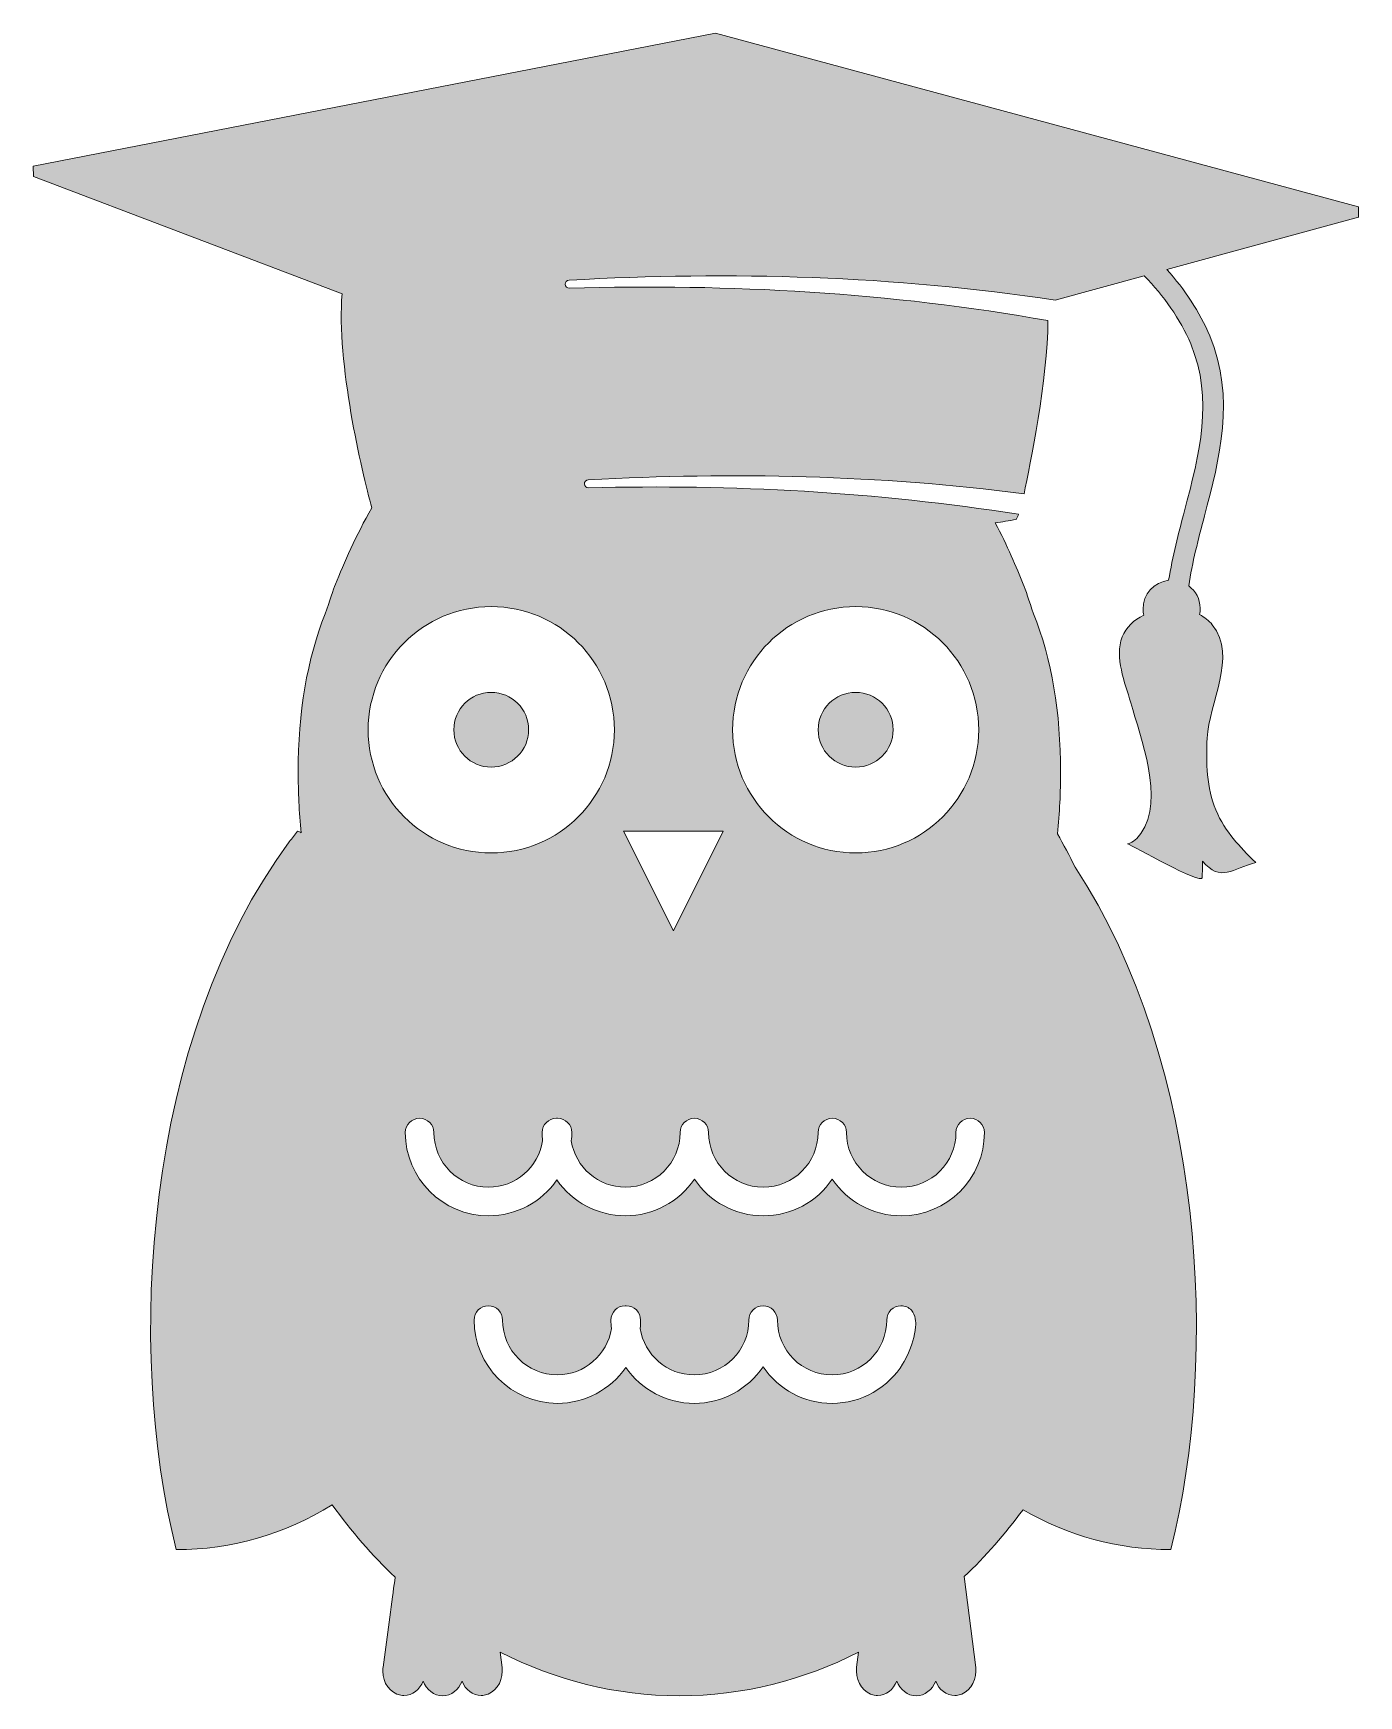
# Model space of a CAD drawing. Header units: inches. Extents: x 0 to 81, y 0 to 102.
import ezdxf

# ---------------------------------------------------------------- set-up
doc = ezdxf.new("R2010")
doc.units = ezdxf.units.IN
doc.header["$MEASUREMENT"] = 0
doc.layers.add('Layer 1', color=7, linetype='Continuous')

msp = doc.modelspace()

# ---------------------------------------------------------------- hatches: boundary and pattern name
at = {"layer": 'Layer 1', "true_color": 0x46bdb3}
h = msp.add_hatch(color=123, dxfattribs=at)
h.dxf.hatch_style = 2
edge = h.paths.add_edge_path()
edge.add_spline(control_points=[(81.01, 90.37), (81.01, 90.37), (81, 90.99), (81, 90.99), (81, 90.99), (80.99, 90.99), (80.99, 90.99), (80.99, 90.99), (81.01, 91), (81.01, 91), (81.01, 91), (41.7, 101.6), (41.7, 101.6), (41.7, 101.6), (0, 93.48), (0, 93.48), (0, 93.48), (0.01, 92.85), (0.01, 92.85), (0.01, 92.85), (18.88, 85.68), (18.88, 85.68), (18.52, 81.5), (20.08, 74.81), (20.69, 72.59), (19.74, 70.93), (18.98, 69.19), (18.48, 67.94), (18.34, 67.59), (18.11, 66.92), (17.85, 66.12), (16.75, 63.39), (16.17, 60.03), (16.2, 56.47), (16.19, 55.25), (16.25, 54), (16.38, 52.74), (16.31, 52.78), (16.23, 52.81), (16.16, 52.84), (15.99, 52.62), (15.82, 52.4), (15.65, 52.18), (6.75, 40.19), (5.64, 21.11), (8.74, 8.94), (12.15, 8.91), (15.41, 9.9), (18.27, 11.67), (19.43, 10.05), (20.72, 8.57), (22.13, 7.24), (22.04, 6.7), (21.95, 6.01), (21.83, 5.11), (21.83, 5.11), (21.38, 1.74), (21.38, 1.74), (21.37, 1.66), (21.36, 1.59), (21.36, 1.51), (21.36, 0.78), (21.82, 0.15), (22.46, 0.04), (22.53, 0.02), (22.6, 0.02), (22.66, 0.02), (23.17, 0.02), (23.63, 0.37), (23.83, 0.9), (24.03, 0.37), (24.49, 0), (25.02, 0), (25.55, 0), (26.01, 0.37), (26.21, 0.89), (26.41, 0.37), (26.87, 0.02), (27.38, 0.02), (27.44, 0.02), (27.51, 0.02), (27.57, 0.04), (28.21, 0.15), (28.67, 0.78), (28.67, 1.51), (28.67, 1.58), (28.67, 1.66), (28.66, 1.73), (28.66, 1.73), (28.66, 1.73), (28.66, 1.73), (28.66, 1.73), (28.54, 2.67), (28.54, 2.67), (31.9, 0.95), (35.61, 0), (39.49, 0), (43.38, 0), (47.09, 0.95), (50.45, 2.67), (50.45, 2.67), (50.33, 1.74), (50.33, 1.74), (50.32, 1.66), (50.32, 1.59), (50.32, 1.51), (50.32, 0.78), (50.77, 0.15), (51.41, 0.04), (51.48, 0.02), (51.55, 0.02), (51.61, 0.02), (52.12, 0.02), (52.58, 0.37), (52.78, 0.9), (52.98, 0.37), (53.44, 0), (53.97, 0), (54.5, 0), (54.96, 0.37), (55.16, 0.89), (55.36, 0.37), (55.82, 0.02), (56.33, 0.02), (56.39, 0.02), (56.46, 0.02), (56.52, 0.04), (57.16, 0.15), (57.62, 0.78), (57.62, 1.51), (57.62, 1.58), (57.62, 1.66), (57.61, 1.73), (57.61, 1.73), (57.61, 1.73), (57.61, 1.73), (57.61, 1.73), (56.91, 7.28), (56.91, 7.28), (58.2, 8.52), (59.4, 9.88), (60.5, 11.37), (63.23, 9.79), (66.31, 8.91), (69.53, 8.94), (72.5, 20.61), (71.6, 38.61), (63.68, 50.64), (63.34, 51.34), (62.98, 52.02), (62.6, 52.68), (62.74, 53.95), (62.8, 55.22), (62.78, 56.47), (62.82, 60.03), (62.24, 63.39), (61.14, 66.12), (60.88, 66.92), (60.65, 67.59), (60.51, 67.94), (60.11, 68.94), (59.53, 70.3), (58.8, 71.68), (59.22, 71.74), (59.64, 71.81), (60.07, 71.88), (60.13, 71.99), (60.18, 72.1), (60.23, 72.2), (51.56, 73.57), (42.74, 74.04), (33.94, 73.82), (33.81, 73.82), (33.7, 73.92), (33.69, 74.06), (33.68, 74.19), (33.79, 74.3), (33.92, 74.31), (42.79, 74.79), (51.71, 74.6), (60.56, 73.46), (60.93, 75.19), (62.01, 80.47), (62.02, 84.04), (52.41, 85.76), (42.58, 86.3), (32.78, 86.02), (32.64, 86.02), (32.51, 86.13), (32.51, 86.26), (32.5, 86.39), (32.62, 86.51), (32.76, 86.51), (42.65, 87.06), (52.62, 86.79), (62.46, 85.29), (62.46, 85.29), (67.91, 86.78), (67.91, 86.78), (69.11, 85.54), (70.11, 84.15), (70.75, 82.61), (72.16, 79.2), (71.29, 75.91), (70.37, 72.42), (70.01, 71.03), (69.63, 69.61), (69.4, 68.17), (68.51, 68.07), (67.82, 67.31), (67.84, 66.4), (67.84, 66.27), (67.85, 66.15), (67.88, 66.04), (67.28, 65.75), (66.79, 65.3), (66.56, 64.71), (66.07, 63.46), (66.74, 61.91), (67.08, 60.69), (67.68, 58.55), (69.19, 54.79), (67.7, 52.7), (67.48, 52.39), (67.28, 52.16), (66.89, 52.06), (67.17, 51.96), (71.43, 49.54), (71.45, 49.99), (71.47, 50.33), (71.45, 50.68), (71.47, 51.01), (72.58, 49.67), (73.31, 50.57), (74.72, 50.92), (73.7, 51.94), (72.89, 52.72), (72.28, 54.14), (71.72, 55.43), (71.69, 57.07), (71.75, 58.52), (71.85, 60.67), (73.63, 63.49), (72.07, 65.45), (71.87, 65.71), (71.6, 65.91), (71.29, 66.07), (71.32, 66.19), (71.33, 66.32), (71.33, 66.46), (71.32, 67.02), (71.05, 67.51), (70.63, 67.82), (70.84, 69.26), (71.22, 70.7), (71.59, 72.1), (72.52, 75.63), (73.49, 79.29), (71.91, 83.1), (71.29, 84.58), (70.39, 85.94), (69.29, 87.16), (69.29, 87.16), (81, 90.36), (81, 90.36), (81, 90.36), (81.01, 90.36), (81.01, 90.36), (81.01, 90.36), (81.01, 90.36), (81.01, 90.36), (81.01, 90.36), (81.02, 90.37), (81.02, 90.37), (81.02, 90.37), (81.01, 90.37), (81.01, 90.37)], knot_values=[0, 0, 0, 0, 1, 1, 1, 2, 2, 2, 3, 3, 3, 4, 4, 4, 5, 5, 5, 6, 6, 6, 7, 7, 7, 8, 8, 8, 9, 9, 9, 10, 10, 10, 11, 11, 11, 12, 12, 12, 13, 13, 13, 14, 14, 14, 15, 15, 15, 16, 16, 16, 17, 17, 17, 18, 18, 18, 19, 19, 19, 20, 20, 20, 21, 21, 21, 22, 22, 22, 23, 23, 23, 24, 24, 24, 25, 25, 25, 26, 26, 26, 27, 27, 27, 28, 28, 28, 29, 29, 29, 30, 30, 30, 31, 31, 31, 32, 32, 32, 33, 33, 33, 34, 34, 34, 35, 35, 35, 36, 36, 36, 37, 37, 37, 38, 38, 38, 39, 39, 39, 40, 40, 40, 41, 41, 41, 42, 42, 42, 43, 43, 43, 44, 44, 44, 45, 45, 45, 46, 46, 46, 47, 47, 47, 48, 48, 48, 49, 49, 49, 50, 50, 50, 51, 51, 51, 52, 52, 52, 53, 53, 53, 54, 54, 54, 55, 55, 55, 56, 56, 56, 57, 57, 57, 58, 58, 58, 59, 59, 59, 60, 60, 60, 61, 61, 61, 62, 62, 62, 63, 63, 63, 64, 64, 64, 65, 65, 65, 66, 66, 66, 67, 67, 67, 68, 68, 68, 69, 69, 69, 70, 70, 70, 71, 71, 71, 72, 72, 72, 73, 73, 73, 74, 74, 74, 75, 75, 75, 76, 76, 76, 77, 77, 77, 78, 78, 78, 79, 79, 79, 80, 80, 80, 81, 81, 81, 82, 82, 82, 83, 83, 83, 84, 84, 84, 85, 85, 85, 86, 86, 86, 87, 87, 87, 88, 88, 88, 89, 89, 89, 90, 90, 90, 91, 91, 91, 92, 92, 92, 92], degree=3, periodic=1)
edge = h.paths.add_edge_path()
edge.add_spline(control_points=[(53.93, 22.54), (53.87, 21.97), (53.71, 21.41), (53.45, 20.85), (53.36, 20.66), (53.26, 20.47), (53.14, 20.27), (52.74, 19.59), (52.13, 19), (51.33, 18.53), (50.58, 18.1), (49.72, 17.87), (48.83, 17.87), (47.11, 17.87), (45.55, 18.72), (44.61, 20.11), (43.68, 18.72), (42.11, 17.87), (40.4, 17.87), (38.71, 17.87), (37.16, 18.71), (36.22, 20.06), (35.28, 18.71), (33.72, 17.87), (32.04, 17.87), (29.23, 17.87), (26.95, 20.15), (26.95, 22.96), (26.95, 23.44), (27.34, 23.83), (27.82, 23.83), (28.3, 23.83), (28.69, 23.44), (28.69, 22.96), (28.69, 21.11), (30.19, 19.61), (32.04, 19.61), (33.68, 19.61), (35.09, 20.83), (35.34, 22.45), (35.32, 22.63), (35.31, 22.8), (35.31, 22.96), (35.31, 23.44), (35.7, 23.83), (36.18, 23.83), (36.18, 23.83), (36.25, 23.83), (36.25, 23.83), (36.73, 23.83), (37.12, 23.44), (37.12, 22.96), (37.12, 22.8), (37.12, 22.63), (37.1, 22.45), (37.34, 20.83), (38.75, 19.61), (40.4, 19.61), (42.24, 19.61), (43.74, 21.11), (43.74, 22.96), (43.74, 23.44), (44.13, 23.83), (44.61, 23.83), (45.09, 23.83), (45.49, 23.44), (45.49, 22.96), (45.49, 21.11), (46.98, 19.61), (48.83, 19.61), (50.67, 19.61), (52.17, 21.11), (52.17, 22.96), (52.17, 23.44), (52.56, 23.83), (53.04, 23.83), (53.29, 23.83), (53.52, 23.73), (53.68, 23.56), (53.94, 23.26), (53.96, 22.84), (53.93, 22.54)], knot_values=[0, 0, 0, 0, 1, 1, 1, 2, 2, 2, 3, 3, 3, 4, 4, 4, 5, 5, 5, 6, 6, 6, 7, 7, 7, 8, 8, 8, 9, 9, 9, 10, 10, 10, 11, 11, 11, 12, 12, 12, 13, 13, 13, 14, 14, 14, 15, 15, 15, 16, 16, 16, 17, 17, 17, 18, 18, 18, 19, 19, 19, 20, 20, 20, 21, 21, 21, 22, 22, 22, 23, 23, 23, 24, 24, 24, 25, 25, 25, 26, 26, 26, 27, 27, 27, 27], degree=3, periodic=1)
edge = h.paths.add_edge_path()
edge.add_spline(control_points=[(50.27, 66.56), (54.43, 66.56), (57.79, 63.19), (57.79, 59.03), (57.79, 54.88), (54.43, 51.51), (50.27, 51.51), (46.12, 51.51), (42.75, 54.88), (42.75, 59.03), (42.75, 63.19), (46.12, 66.56), (50.27, 66.56)], knot_values=[0, 0, 0, 0, 1, 1, 1, 2, 2, 2, 3, 3, 3, 4, 4, 4, 4], degree=3, periodic=1)
edge = h.paths.add_edge_path()
edge.add_spline(control_points=[(44.62, 31.08), (46.47, 31.08), (47.97, 32.58), (47.97, 34.42), (47.97, 34.9), (48.36, 35.29), (48.84, 35.29), (49.32, 35.29), (49.71, 34.9), (49.71, 34.42), (49.71, 32.58), (51.21, 31.08), (53.06, 31.08), (54.9, 31.08), (56.4, 32.58), (56.4, 34.42), (56.4, 34.9), (56.79, 35.29), (57.27, 35.29), (57.75, 35.29), (58.14, 34.9), (58.14, 34.42), (58.14, 31.61), (55.86, 29.33), (53.06, 29.33), (51.34, 29.33), (49.77, 30.19), (48.84, 31.57), (47.91, 30.18), (46.34, 29.33), (44.62, 29.33), (42.91, 29.33), (41.34, 30.19), (40.41, 31.57), (39.47, 30.19), (37.91, 29.33), (36.19, 29.33), (34.51, 29.33), (32.95, 30.17), (32.01, 31.52), (31.07, 30.17), (29.52, 29.33), (27.83, 29.33), (25.03, 29.33), (22.74, 31.61), (22.74, 34.42), (22.74, 34.9), (23.14, 35.29), (23.62, 35.29), (24.1, 35.29), (24.49, 34.9), (24.49, 34.42), (24.49, 32.58), (25.99, 31.08), (27.83, 31.08), (29.48, 31.08), (30.88, 32.29), (31.13, 33.91), (31.11, 34.09), (31.11, 34.26), (31.11, 34.42), (31.11, 34.9), (31.5, 35.29), (31.98, 35.29), (31.98, 35.29), (32.05, 35.29), (32.05, 35.29), (32.53, 35.29), (32.92, 34.9), (32.92, 34.42), (32.92, 34.26), (32.91, 34.09), (32.89, 33.91), (33.14, 32.29), (34.55, 31.08), (36.19, 31.08), (38.04, 31.08), (39.54, 32.58), (39.54, 34.42), (39.54, 34.9), (39.93, 35.29), (40.41, 35.29), (40.89, 35.29), (41.28, 34.9), (41.28, 34.42), (41.28, 32.58), (42.78, 31.08), (44.62, 31.08)], knot_values=[0, 0, 0, 0, 1, 1, 1, 2, 2, 2, 3, 3, 3, 4, 4, 4, 5, 5, 5, 6, 6, 6, 7, 7, 7, 8, 8, 8, 9, 9, 9, 10, 10, 10, 11, 11, 11, 12, 12, 12, 13, 13, 13, 14, 14, 14, 15, 15, 15, 16, 16, 16, 17, 17, 17, 18, 18, 18, 19, 19, 19, 20, 20, 20, 21, 21, 21, 22, 22, 22, 23, 23, 23, 24, 24, 24, 25, 25, 25, 26, 26, 26, 27, 27, 27, 28, 28, 28, 29, 29, 29, 29], degree=3, periodic=1)
edge = h.paths.add_edge_path()
edge.add_spline(control_points=[(36.2, 52.84), (36.2, 52.84), (42.18, 52.84), (42.18, 52.84), (42.18, 52.84), (39.13, 46.75), (39.13, 46.75), (39.13, 46.75), (36.08, 52.84), (36.08, 52.84), (36.12, 52.84), (36.16, 52.84), (36.2, 52.84)], knot_values=[0, 0, 0, 0, 1, 1, 1, 2, 2, 2, 3, 3, 3, 4, 4, 4, 4], degree=3, periodic=1)
edge = h.paths.add_edge_path()
edge.add_spline(control_points=[(35.52, 59.03), (35.52, 54.88), (32.15, 51.51), (27.99, 51.51), (23.84, 51.51), (20.47, 54.88), (20.47, 59.03), (20.47, 63.19), (23.84, 66.56), (27.99, 66.56), (32.15, 66.56), (35.52, 63.19), (35.52, 59.03)], knot_values=[0, 0, 0, 0, 1, 1, 1, 2, 2, 2, 3, 3, 3, 4, 4, 4, 4], degree=3, periodic=1)
h = msp.add_hatch(color=123, dxfattribs=at)
h.dxf.hatch_style = 2
edge = h.paths.add_edge_path()
edge.add_spline(control_points=[(25.71, 59.03), (25.71, 57.77), (26.73, 56.75), (27.99, 56.75), (29.25, 56.75), (30.28, 57.77), (30.28, 59.03), (30.28, 60.3), (29.25, 61.32), (27.99, 61.32), (26.73, 61.32), (25.71, 60.3), (25.71, 59.03)], knot_values=[0, 0, 0, 0, 1, 1, 1, 2, 2, 2, 3, 3, 3, 4, 4, 4, 4], degree=3, periodic=1)
h = msp.add_hatch(color=123, dxfattribs=at)
h.dxf.hatch_style = 2
edge = h.paths.add_edge_path()
edge.add_spline(control_points=[(50.27, 56.75), (51.53, 56.75), (52.56, 57.77), (52.56, 59.03), (52.56, 60.3), (51.53, 61.32), (50.27, 61.32), (49.01, 61.32), (47.98, 60.3), (47.98, 59.03), (47.98, 57.77), (49.01, 56.75), (50.27, 56.75)], knot_values=[0, 0, 0, 0, 1, 1, 1, 2, 2, 2, 3, 3, 3, 4, 4, 4, 4], degree=3, periodic=1)

# ---------------------------------------------------------------- linework, layer by layer
at = {"layer": 'Layer 1', "lineweight": 0}
for points, knots in [([(81.01, 90.37), (81.01, 90.37), (81, 90.99), (81, 90.99), (81, 90.99), (80.99, 90.99), (80.99, 90.99), (80.99, 90.99), (81.01, 91), (81.01, 91), (81.01, 91), (41.7, 101.6), (41.7, 101.6), (41.7, 101.6), (0, 93.48), (0, 93.48), (0, 93.48), (0.01, 92.85), (0.01, 92.85), (0.01, 92.85), (18.88, 85.68), (18.88, 85.68), (18.52, 81.5), (20.08, 74.81), (20.69, 72.59), (19.74, 70.93), (18.98, 69.19), (18.48, 67.94), (18.34, 67.59), (18.11, 66.92), (17.85, 66.12), (16.75, 63.39), (16.17, 60.03), (16.2, 56.47), (16.19, 55.25), (16.25, 54), (16.38, 52.74), (16.31, 52.78), (16.23, 52.81), (16.16, 52.84), (15.99, 52.62), (15.82, 52.4), (15.65, 52.18), (6.75, 40.19), (5.64, 21.11), (8.74, 8.94), (12.15, 8.91), (15.41, 9.9), (18.27, 11.67), (19.43, 10.05), (20.72, 8.57), (22.13, 7.24), (22.04, 6.7), (21.95, 6.01), (21.83, 5.11), (21.83, 5.11), (21.38, 1.74), (21.38, 1.74), (21.37, 1.66), (21.36, 1.59), (21.36, 1.51), (21.36, 0.78), (21.82, 0.15), (22.46, 0.04), (22.53, 0.02), (22.6, 0.02), (22.66, 0.02), (23.17, 0.02), (23.63, 0.37), (23.83, 0.9), (24.03, 0.37), (24.49, 0), (25.02, 0), (25.55, 0), (26.01, 0.37), (26.21, 0.89), (26.41, 0.37), (26.87, 0.02), (27.38, 0.02), (27.44, 0.02), (27.51, 0.02), (27.57, 0.04), (28.21, 0.15), (28.67, 0.78), (28.67, 1.51), (28.67, 1.58), (28.67, 1.66), (28.66, 1.73), (28.66, 1.73), (28.66, 1.73), (28.66, 1.73), (28.66, 1.73), (28.54, 2.67), (28.54, 2.67), (31.9, 0.95), (35.61, 0), (39.49, 0), (43.38, 0), (47.09, 0.95), (50.45, 2.67), (50.45, 2.67), (50.33, 1.74), (50.33, 1.74), (50.32, 1.66), (50.32, 1.59), (50.32, 1.51), (50.32, 0.78), (50.77, 0.15), (51.41, 0.04), (51.48, 0.02), (51.55, 0.02), (51.61, 0.02), (52.12, 0.02), (52.58, 0.37), (52.78, 0.9), (52.98, 0.37), (53.44, 0), (53.97, 0), (54.5, 0), (54.96, 0.37), (55.16, 0.89), (55.36, 0.37), (55.82, 0.02), (56.33, 0.02), (56.39, 0.02), (56.46, 0.02), (56.52, 0.04), (57.16, 0.15), (57.62, 0.78), (57.62, 1.51), (57.62, 1.58), (57.62, 1.66), (57.61, 1.73), (57.61, 1.73), (57.61, 1.73), (57.61, 1.73), (57.61, 1.73), (56.91, 7.28), (56.91, 7.28), (58.2, 8.52), (59.4, 9.88), (60.5, 11.37), (63.23, 9.79), (66.31, 8.91), (69.53, 8.94), (72.5, 20.61), (71.6, 38.61), (63.68, 50.64), (63.34, 51.34), (62.98, 52.02), (62.6, 52.68), (62.74, 53.95), (62.8, 55.22), (62.78, 56.47), (62.82, 60.03), (62.24, 63.39), (61.14, 66.12), (60.88, 66.92), (60.65, 67.59), (60.51, 67.94), (60.11, 68.94), (59.53, 70.3), (58.8, 71.68), (59.22, 71.74), (59.64, 71.81), (60.07, 71.88), (60.13, 71.99), (60.18, 72.1), (60.23, 72.2), (51.56, 73.57), (42.74, 74.04), (33.94, 73.82), (33.81, 73.82), (33.7, 73.92), (33.69, 74.06), (33.68, 74.19), (33.79, 74.3), (33.92, 74.31), (42.79, 74.79), (51.71, 74.6), (60.56, 73.46), (60.93, 75.19), (62.01, 80.47), (62.02, 84.04), (52.41, 85.76), (42.58, 86.3), (32.78, 86.02), (32.64, 86.02), (32.51, 86.13), (32.51, 86.26), (32.5, 86.39), (32.62, 86.51), (32.76, 86.51), (42.65, 87.06), (52.62, 86.79), (62.46, 85.29), (62.46, 85.29), (67.91, 86.78), (67.91, 86.78), (69.11, 85.54), (70.11, 84.15), (70.75, 82.61), (72.16, 79.2), (71.29, 75.91), (70.37, 72.42), (70.01, 71.03), (69.63, 69.61), (69.4, 68.17), (68.51, 68.07), (67.82, 67.31), (67.84, 66.4), (67.84, 66.27), (67.85, 66.15), (67.88, 66.04), (67.28, 65.75), (66.79, 65.3), (66.56, 64.71), (66.07, 63.46), (66.74, 61.91), (67.08, 60.69), (67.68, 58.55), (69.19, 54.79), (67.7, 52.7), (67.48, 52.39), (67.28, 52.16), (66.89, 52.06), (67.17, 51.96), (71.43, 49.54), (71.45, 49.99), (71.47, 50.33), (71.45, 50.68), (71.47, 51.01), (72.58, 49.67), (73.31, 50.57), (74.72, 50.92), (73.7, 51.94), (72.89, 52.72), (72.28, 54.14), (71.72, 55.43), (71.69, 57.07), (71.75, 58.52), (71.85, 60.67), (73.63, 63.49), (72.07, 65.45), (71.87, 65.71), (71.6, 65.91), (71.29, 66.07), (71.32, 66.19), (71.33, 66.32), (71.33, 66.46), (71.32, 67.02), (71.05, 67.51), (70.63, 67.82), (70.84, 69.26), (71.22, 70.7), (71.59, 72.1), (72.52, 75.63), (73.49, 79.29), (71.91, 83.1), (71.29, 84.58), (70.39, 85.94), (69.29, 87.16), (69.29, 87.16), (81, 90.36), (81, 90.36), (81, 90.36), (81.01, 90.36), (81.01, 90.36), (81.01, 90.36), (81.01, 90.36), (81.01, 90.36), (81.01, 90.36), (81.02, 90.37), (81.02, 90.37), (81.02, 90.37), (81.01, 90.37), (81.01, 90.37)], [0, 0, 0, 0, 1, 1, 1, 2, 2, 2, 3, 3, 3, 4, 4, 4, 5, 5, 5, 6, 6, 6, 7, 7, 7, 8, 8, 8, 9, 9, 9, 10, 10, 10, 11, 11, 11, 12, 12, 12, 13, 13, 13, 14, 14, 14, 15, 15, 15, 16, 16, 16, 17, 17, 17, 18, 18, 18, 19, 19, 19, 20, 20, 20, 21, 21, 21, 22, 22, 22, 23, 23, 23, 24, 24, 24, 25, 25, 25, 26, 26, 26, 27, 27, 27, 28, 28, 28, 29, 29, 29, 30, 30, 30, 31, 31, 31, 32, 32, 32, 33, 33, 33, 34, 34, 34, 35, 35, 35, 36, 36, 36, 37, 37, 37, 38, 38, 38, 39, 39, 39, 40, 40, 40, 41, 41, 41, 42, 42, 42, 43, 43, 43, 44, 44, 44, 45, 45, 45, 46, 46, 46, 47, 47, 47, 48, 48, 48, 49, 49, 49, 50, 50, 50, 51, 51, 51, 52, 52, 52, 53, 53, 53, 54, 54, 54, 55, 55, 55, 56, 56, 56, 57, 57, 57, 58, 58, 58, 59, 59, 59, 60, 60, 60, 61, 61, 61, 62, 62, 62, 63, 63, 63, 64, 64, 64, 65, 65, 65, 66, 66, 66, 67, 67, 67, 68, 68, 68, 69, 69, 69, 70, 70, 70, 71, 71, 71, 72, 72, 72, 73, 73, 73, 74, 74, 74, 75, 75, 75, 76, 76, 76, 77, 77, 77, 78, 78, 78, 79, 79, 79, 80, 80, 80, 81, 81, 81, 82, 82, 82, 83, 83, 83, 84, 84, 84, 85, 85, 85, 86, 86, 86, 87, 87, 87, 88, 88, 88, 89, 89, 89, 90, 90, 90, 91, 91, 91, 92, 92, 92, 92]), ([(35.52, 59.03), (35.52, 54.88), (32.15, 51.51), (27.99, 51.51), (23.84, 51.51), (20.47, 54.88), (20.47, 59.03), (20.47, 63.19), (23.84, 66.56), (27.99, 66.56), (32.15, 66.56), (35.52, 63.19), (35.52, 59.03)], [0, 0, 0, 0, 1, 1, 1, 2, 2, 2, 3, 3, 3, 4, 4, 4, 4]), ([(50.27, 66.56), (54.43, 66.56), (57.79, 63.19), (57.79, 59.03), (57.79, 54.88), (54.43, 51.51), (50.27, 51.51), (46.12, 51.51), (42.75, 54.88), (42.75, 59.03), (42.75, 63.19), (46.12, 66.56), (50.27, 66.56)], [0, 0, 0, 0, 1, 1, 1, 2, 2, 2, 3, 3, 3, 4, 4, 4, 4]), ([(25.71, 59.03), (25.71, 57.77), (26.73, 56.75), (27.99, 56.75), (29.25, 56.75), (30.28, 57.77), (30.28, 59.03), (30.28, 60.3), (29.25, 61.32), (27.99, 61.32), (26.73, 61.32), (25.71, 60.3), (25.71, 59.03)], [0, 0, 0, 0, 1, 1, 1, 2, 2, 2, 3, 3, 3, 4, 4, 4, 4]), ([(50.27, 56.75), (51.53, 56.75), (52.56, 57.77), (52.56, 59.03), (52.56, 60.3), (51.53, 61.32), (50.27, 61.32), (49.01, 61.32), (47.98, 60.3), (47.98, 59.03), (47.98, 57.77), (49.01, 56.75), (50.27, 56.75)], [0, 0, 0, 0, 1, 1, 1, 2, 2, 2, 3, 3, 3, 4, 4, 4, 4]), ([(36.2, 52.84), (36.2, 52.84), (42.18, 52.84), (42.18, 52.84), (42.18, 52.84), (39.13, 46.75), (39.13, 46.75), (39.13, 46.75), (36.08, 52.84), (36.08, 52.84), (36.12, 52.84), (36.16, 52.84), (36.2, 52.84)], [0, 0, 0, 0, 1, 1, 1, 2, 2, 2, 3, 3, 3, 4, 4, 4, 4]), ([(44.62, 31.08), (46.47, 31.08), (47.97, 32.58), (47.97, 34.42), (47.97, 34.9), (48.36, 35.29), (48.84, 35.29), (49.32, 35.29), (49.71, 34.9), (49.71, 34.42), (49.71, 32.58), (51.21, 31.08), (53.06, 31.08), (54.9, 31.08), (56.4, 32.58), (56.4, 34.42), (56.4, 34.9), (56.79, 35.29), (57.27, 35.29), (57.75, 35.29), (58.14, 34.9), (58.14, 34.42), (58.14, 31.61), (55.86, 29.33), (53.06, 29.33), (51.34, 29.33), (49.77, 30.19), (48.84, 31.57), (47.91, 30.18), (46.34, 29.33), (44.62, 29.33), (42.91, 29.33), (41.34, 30.19), (40.41, 31.57), (39.47, 30.19), (37.91, 29.33), (36.19, 29.33), (34.51, 29.33), (32.95, 30.17), (32.01, 31.52), (31.07, 30.17), (29.52, 29.33), (27.83, 29.33), (25.03, 29.33), (22.74, 31.61), (22.74, 34.42), (22.74, 34.9), (23.14, 35.29), (23.62, 35.29), (24.1, 35.29), (24.49, 34.9), (24.49, 34.42), (24.49, 32.58), (25.99, 31.08), (27.83, 31.08), (29.48, 31.08), (30.88, 32.29), (31.13, 33.91), (31.11, 34.09), (31.11, 34.26), (31.11, 34.42), (31.11, 34.9), (31.5, 35.29), (31.98, 35.29), (31.98, 35.29), (32.05, 35.29), (32.05, 35.29), (32.53, 35.29), (32.92, 34.9), (32.92, 34.42), (32.92, 34.26), (32.91, 34.09), (32.89, 33.91), (33.14, 32.29), (34.55, 31.08), (36.19, 31.08), (38.04, 31.08), (39.54, 32.58), (39.54, 34.42), (39.54, 34.9), (39.93, 35.29), (40.41, 35.29), (40.89, 35.29), (41.28, 34.9), (41.28, 34.42), (41.28, 32.58), (42.78, 31.08), (44.62, 31.08)], [0, 0, 0, 0, 1, 1, 1, 2, 2, 2, 3, 3, 3, 4, 4, 4, 5, 5, 5, 6, 6, 6, 7, 7, 7, 8, 8, 8, 9, 9, 9, 10, 10, 10, 11, 11, 11, 12, 12, 12, 13, 13, 13, 14, 14, 14, 15, 15, 15, 16, 16, 16, 17, 17, 17, 18, 18, 18, 19, 19, 19, 20, 20, 20, 21, 21, 21, 22, 22, 22, 23, 23, 23, 24, 24, 24, 25, 25, 25, 26, 26, 26, 27, 27, 27, 28, 28, 28, 29, 29, 29, 29]), ([(53.93, 22.54), (53.87, 21.97), (53.71, 21.41), (53.45, 20.85), (53.36, 20.66), (53.26, 20.47), (53.14, 20.27), (52.74, 19.59), (52.13, 19), (51.33, 18.53), (50.58, 18.1), (49.72, 17.87), (48.83, 17.87), (47.11, 17.87), (45.55, 18.72), (44.61, 20.11), (43.68, 18.72), (42.11, 17.87), (40.4, 17.87), (38.71, 17.87), (37.16, 18.71), (36.22, 20.06), (35.28, 18.71), (33.72, 17.87), (32.04, 17.87), (29.23, 17.87), (26.95, 20.15), (26.95, 22.96), (26.95, 23.44), (27.34, 23.83), (27.82, 23.83), (28.3, 23.83), (28.69, 23.44), (28.69, 22.96), (28.69, 21.11), (30.19, 19.61), (32.04, 19.61), (33.68, 19.61), (35.09, 20.83), (35.34, 22.45), (35.32, 22.63), (35.31, 22.8), (35.31, 22.96), (35.31, 23.44), (35.7, 23.83), (36.18, 23.83), (36.18, 23.83), (36.25, 23.83), (36.25, 23.83), (36.73, 23.83), (37.12, 23.44), (37.12, 22.96), (37.12, 22.8), (37.12, 22.63), (37.1, 22.45), (37.34, 20.83), (38.75, 19.61), (40.4, 19.61), (42.24, 19.61), (43.74, 21.11), (43.74, 22.96), (43.74, 23.44), (44.13, 23.83), (44.61, 23.83), (45.09, 23.83), (45.49, 23.44), (45.49, 22.96), (45.49, 21.11), (46.98, 19.61), (48.83, 19.61), (50.67, 19.61), (52.17, 21.11), (52.17, 22.96), (52.17, 23.44), (52.56, 23.83), (53.04, 23.83), (53.29, 23.83), (53.52, 23.73), (53.68, 23.56), (53.94, 23.26), (53.96, 22.84), (53.93, 22.54)], [0, 0, 0, 0, 1, 1, 1, 2, 2, 2, 3, 3, 3, 4, 4, 4, 5, 5, 5, 6, 6, 6, 7, 7, 7, 8, 8, 8, 9, 9, 9, 10, 10, 10, 11, 11, 11, 12, 12, 12, 13, 13, 13, 14, 14, 14, 15, 15, 15, 16, 16, 16, 17, 17, 17, 18, 18, 18, 19, 19, 19, 20, 20, 20, 21, 21, 21, 22, 22, 22, 23, 23, 23, 24, 24, 24, 25, 25, 25, 26, 26, 26, 27, 27, 27, 27])]:
    msp.add_open_spline(points, degree=3, knots=knots, dxfattribs=at)

doc.saveas('drawing.dxf')
